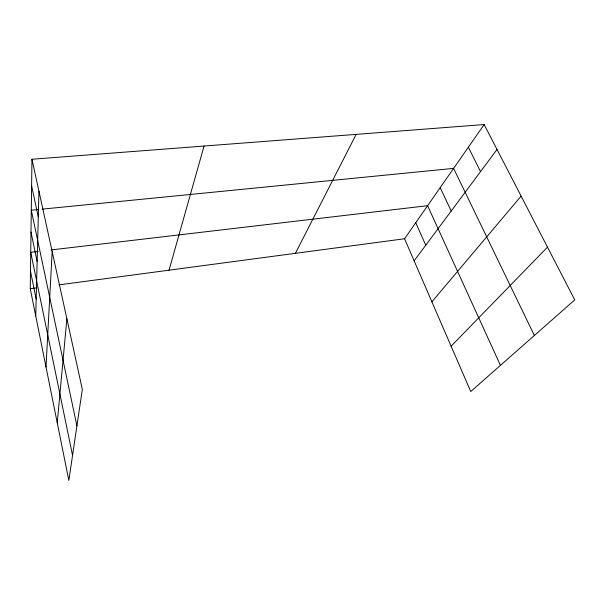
<?xml version="1.0" encoding="UTF-8"?>
<svg xmlns="http://www.w3.org/2000/svg" width="605" height="605" viewBox="0 0 605 605"><rect width="100%" height="100%" fill="white"/><g stroke="black" fill="none" stroke-linecap="round" stroke-linejoin="round"><path stroke-width="0.91" d="M31.959 159.251L82.325 389.386L68.841 480.446L30.25 288.698L31.959 159.251L484.151 124.554L574.75 299.899L470.743 391.526L404.571 238.756L484.151 124.554M35.74 315.976L38.947 191.165M46.01 367.008L52.166 251.597M57.241 422.827L66.875 318.79M169.037 270.185L204.059 146.047M295.406 253.321L356.156 134.378M414.13 260.831L497.023 149.473M431.887 301.819L521.124 196.111M451.111 346.204L547.502 247.165M30.25 288.698L36.739 287.836M58.995 284.864L404.571 238.756M38.107 251.468L30.734 252.338L72.547 455.406M51.024 249.948L427.606 205.692L500.433 365.367M38.705 209.489L31.286 210.222L76.918 425.89M42.41 209.118L453.606 168.379L534.359 335.48M468.353 147.219L480.536 171.623M440.206 187.618L451.194 211.039M415.756 222.708L425.754 245.222M31.611 185.818L38.281 216.862M30.999 232.078L37.139 261.511M30.484 271.161L36.171 299.127"/></g></svg>
